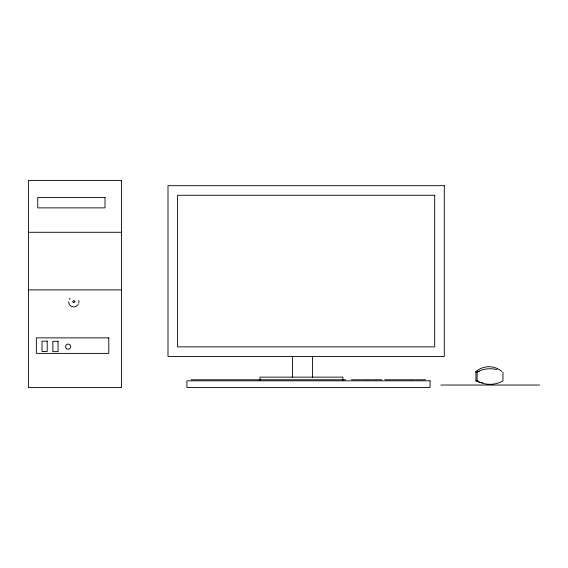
<?xml version="1.0" encoding="UTF-8"?>
<svg xmlns="http://www.w3.org/2000/svg" width="568" height="568" viewBox="0 0 568 568"><rect width="100%" height="100%" fill="white"/><g stroke="black" fill="none" stroke-linecap="round" stroke-linejoin="round"><path stroke-width="0.85" d="M74.862 301.523L74.862 301.381M477.141 371.295L475.927 372.239L477.652 372.281M478.93 371.138C484.525 368.511 491.043 368.107 497.007 369.619M501.807 371.493C497.142 367.269 490.361 365.792 484.298 367.283A19.773 18.943 0 0 0 475.927 371.607L475.927 380.844L477.546 380.588M475.927 371.607L479.378 371.593M28.4 232.284L121.538 232.284M28.4 289.886L121.538 289.886M191.082 379.772L345.614 379.772M351.493 379.772L361.134 379.772M361.837 379.772L371.486 379.772M372.189 379.772L381.831 379.772M384.756 379.772L404.75 379.772M405.46 379.772L415.101 379.772M415.804 379.772L425.453 379.772M440.839 385.04L539.6 385.04M502.978 372.146L502.978 380.894C495.204 385.459 484.88 385.459 477.106 380.894L477.106 372.146M342.831 380.588L342.831 377.138L260.045 377.138L260.045 380.588M312.435 356.441L312.435 377.138M292.534 356.441L292.534 377.138M482.644 382.789A13.93 3.72 0 0 1 475.927 380.844M78.732 300.515A5.176 5.176 0 0 1 78.732 303.191M78.221 304.441A5.176 5.176 0 0 1 68.565 301.856M69.253 299.265A5.176 5.176 0 0 1 70.077 298.193M121.538 180.51L28.4 180.51L28.4 387.49L121.538 387.49L121.538 180.51M444.29 185.686L168 185.686L168 356.441L444.29 356.441L444.29 185.686M434.697 195.271L177.585 195.271L177.585 346.856L434.697 346.856L434.697 195.271M105.002 197.529L37.736 197.529L37.736 207.881L105.002 207.881L105.002 197.529M108.786 337.875L36.345 337.875L36.345 353.395L108.786 353.395L108.786 337.875M47.201 341.155L42.032 341.155L42.032 351.5L47.201 351.5L47.201 341.155M58.042 341.297L52.867 341.297L52.867 351.642L58.042 351.642L58.042 341.297M430.075 380.816L186.886 380.816L186.886 387.49L430.075 387.49L430.075 380.816M66.371 348.511A2.57 2.57 0 0 0 70.638 347.261A2.57 2.57 0 0 0 67.422 344.187A2.57 2.57 0 0 0 66.371 348.511M73.137 302.261A0.951 0.951 0 0 0 74.727 301.835A0.951 0.951 0 0 0 73.563 300.671A0.951 0.951 0 0 0 73.137 302.261"/></g></svg>
